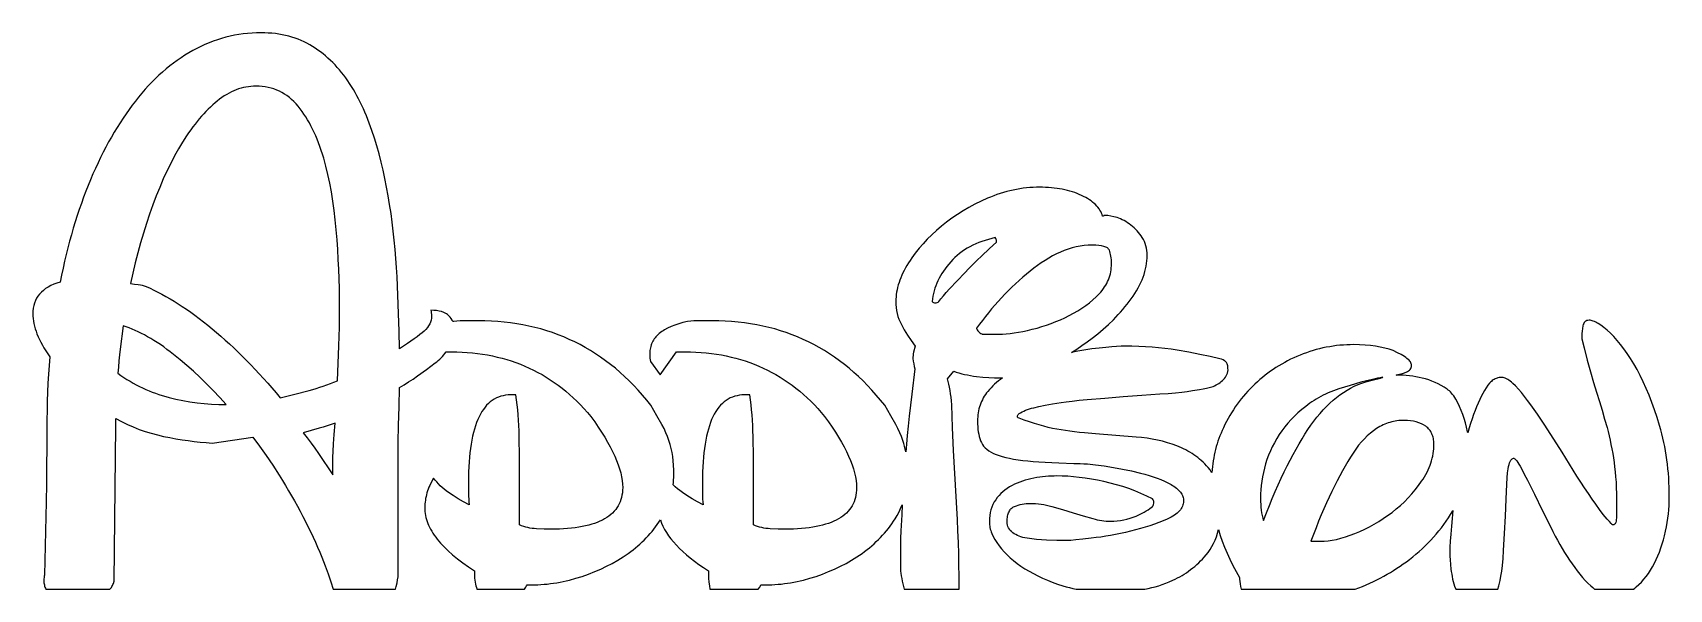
# Model space of a CAD drawing. Extents: x 29 to 220, y 26 to 91.
import ezdxf

# ---------------------------------------------------------------- set-up
doc = ezdxf.new("R2010")
doc.units = 0
doc.layers.add('CAMADA_1', color=18, linetype='CONTINUOUS')

msp = doc.modelspace()

# ---------------------------------------------------------------- linework, layer by layer
at = {"layer": 'CAMADA_1'}
for points in [[(107.83, 25.83), (113.49, 25.83), (113.66, 26.09), (113.73, 26.22), (113.8, 26.34), (114.32, 26.34), (114.69, 26.35), (115.06, 26.36), (115.43, 26.38), (115.8, 26.41), (116.17, 26.44), (116.54, 26.49), (116.91, 26.54), (117.28, 26.59), (117.65, 26.66), (118.03, 26.73), (118.4, 26.82), (118.77, 26.91), (119.52, 27.11), (120.27, 27.34), (121, 27.6), (121.72, 27.89), (122.43, 28.19), (123.11, 28.52), (123.77, 28.86), (124.42, 29.23), (125.04, 29.62), (125.65, 30.03), (125.94, 30.25), (126.23, 30.47), (126.51, 30.69), (126.78, 30.92), (127.05, 31.16), (127.31, 31.4), (127.56, 31.64), (127.81, 31.89), (128.04, 32.14), (128.27, 32.4), (128.5, 32.67), (128.72, 32.94), (128.92, 33.21), (129.13, 33.49), (129.32, 33.78), (129.51, 34.07), (129.75, 34.47), (129.97, 34.88), (130.16, 35.29), (130.34, 35.71), (130.28, 34.52), (130.19, 32.65), (130.16, 31.75), (130.15, 30.79), (130.15, 28.14), (130.16, 27.94), (130.18, 27.7), (130.22, 27.42), (130.28, 27.1), (130.34, 26.79), (130.41, 26.47), (130.49, 26.16), (130.58, 25.83), (137, 25.83), (137.01, 26.05), (137, 27.36), (136.99, 28.67), (136.96, 29.99), (136.92, 31.32), (136.87, 32.65), (136.81, 33.99), (136.74, 35.33), (136.66, 36.69), (136.5, 39.39), (136.36, 42.08), (136.24, 44.75), (136.14, 47.41), (136.1, 47.86), (136.06, 48.29), (136.01, 48.7), (135.95, 49.09), (135.89, 49.46), (135.82, 49.81), (135.74, 50.13), (135.65, 50.44), (136.37, 51.34), (136.68, 51.24), (136.99, 51.14), (137.32, 51.05), (137.65, 50.97), (137.99, 50.9), (138.34, 50.84), (138.69, 50.78), (139.06, 50.73), (139.79, 50.66), (140.49, 50.6), (141.17, 50.57), (141.84, 50.56), (142.07, 50.57), (141.84, 50.39), (141.6, 50.21), (141.38, 50.02), (141.17, 49.82), (140.96, 49.62), (140.76, 49.41), (140.56, 49.2), (140.37, 48.98), (140.23, 48.8), (140.09, 48.61), (139.96, 48.41), (139.84, 48.21), (139.73, 48.01), (139.63, 47.8), (139.54, 47.59), (139.46, 47.38), (139.39, 47.16), (139.33, 46.93), (139.28, 46.71), (139.24, 46.48), (139.2, 46.24), (139.18, 46), (139.16, 45.76), (139.16, 45.51), (139.17, 45.17), (139.18, 44.85), (139.21, 44.54), (139.25, 44.24), (139.3, 43.96), (139.35, 43.7), (139.43, 43.45), (139.51, 43.21), (139.61, 42.99), (139.73, 42.78), (139.88, 42.58), (140.06, 42.39), (140.26, 42.21), (140.49, 42.04), (140.75, 41.88), (141.03, 41.73), (141.34, 41.6), (141.68, 41.47), (142.06, 41.35), (142.47, 41.25), (142.91, 41.15), (143.39, 41.06), (143.91, 40.98), (144.45, 40.91), (145.04, 40.85), (145.68, 40.79), (146.35, 40.74), (147.08, 40.69), (147.85, 40.65), (148.67, 40.62), (150.44, 40.56), (150.8, 40.56), (151.19, 40.54), (151.6, 40.52), (152.03, 40.49), (152.97, 40.39), (154, 40.26), (155.08, 40.09), (156.15, 39.9), (157.21, 39.68), (158.26, 39.43), (158.77, 39.3), (159.26, 39.15), (159.73, 39), (160.19, 38.84), (160.62, 38.66), (161.04, 38.48), (161.44, 38.29), (161.82, 38.09), (161.99, 37.98), (162.16, 37.88), (162.32, 37.77), (162.46, 37.66), (162.59, 37.54), (162.71, 37.43), (162.82, 37.31), (162.92, 37.19), (163.01, 37.06), (163.08, 36.94), (163.15, 36.81), (163.2, 36.68), (163.24, 36.55), (163.27, 36.41), (163.29, 36.28), (163.29, 36.14), (163.28, 35.99), (163.26, 35.84), (163.22, 35.69), (163.17, 35.55), (163.1, 35.41), (163.02, 35.27), (162.93, 35.14), (162.81, 35.01), (162.69, 34.88), (162.54, 34.75), (162.39, 34.63), (162.22, 34.51), (162.03, 34.39), (161.83, 34.27), (161.61, 34.16), (161.38, 34.05), (160.9, 33.84), (160.4, 33.64), (159.88, 33.44), (159.35, 33.26), (158.81, 33.09), (158.25, 32.92), (157.67, 32.77), (157.08, 32.62), (156.49, 32.48), (155.9, 32.36), (155.32, 32.24), (154.74, 32.13), (154.17, 32.03), (153.6, 31.94), (153.04, 31.87), (152.48, 31.8), (151.48, 31.68), (150.67, 31.6), (150.07, 31.55), (149.66, 31.54), (148.45, 31.55), (147.23, 31.58), (146.64, 31.61), (146.06, 31.65), (145.51, 31.72), (144.98, 31.8), (144.72, 31.84), (144.48, 31.9), (144.25, 31.97), (144.03, 32.05), (143.83, 32.13), (143.63, 32.23), (143.45, 32.33), (143.28, 32.45), (143.13, 32.57), (143, 32.7), (142.89, 32.85), (142.79, 33), (142.72, 33.16), (142.67, 33.33), (142.64, 33.51), (142.63, 33.71), (142.65, 34.06), (142.66, 34.22), (142.69, 34.37), (142.72, 34.52), (142.75, 34.65), (142.8, 34.78), (142.85, 34.9), (142.91, 35.01), (142.97, 35.11), (143.04, 35.2), (143.12, 35.28), (143.2, 35.36), (143.3, 35.42), (143.39, 35.48), (143.5, 35.53), (143.72, 35.61), (143.94, 35.68), (144.16, 35.74), (144.39, 35.79), (144.62, 35.83), (144.85, 35.85), (145.09, 35.87), (145.32, 35.88), (145.65, 35.87), (145.97, 35.85), (146.29, 35.83), (146.61, 35.79), (146.93, 35.74), (147.25, 35.68), (147.57, 35.61), (147.88, 35.53), (149.13, 35.17), (150.36, 34.79), (151.54, 34.42), (152.66, 34.1), (152.93, 34.02), (153.19, 33.96), (153.45, 33.91), (153.71, 33.87), (153.96, 33.83), (154.21, 33.81), (154.46, 33.8), (154.7, 33.79), (155.11, 33.8), (155.51, 33.83), (155.9, 33.88), (156.28, 33.94), (156.66, 34.03), (157.02, 34.13), (157.38, 34.26), (157.74, 34.4), (158.07, 34.55), (158.38, 34.7), (158.66, 34.84), (158.91, 34.99), (159.13, 35.13), (159.33, 35.26), (159.5, 35.4), (159.65, 35.53), (159.69, 35.57), (159.72, 35.63), (159.78, 35.75), (159.81, 35.89), (159.82, 36.05), (159.81, 36.14), (159.78, 36.22), (159.72, 36.31), (159.65, 36.4), (158.97, 36.73), (158.28, 37.04), (157.58, 37.33), (156.88, 37.6), (156.16, 37.84), (155.44, 38.06), (154.7, 38.26), (153.96, 38.44), (153.22, 38.59), (152.49, 38.72), (151.78, 38.83), (151.08, 38.92), (150.4, 39), (149.74, 39.05), (149.08, 39.08), (148.45, 39.09), (148.12, 39.08), (147.79, 39.07), (147.46, 39.05), (147.12, 39.02), (146.79, 38.99), (146.45, 38.94), (146.1, 38.89), (145.76, 38.83), (145.41, 38.76), (145.08, 38.67), (144.75, 38.58), (144.42, 38.48), (144.11, 38.37), (143.8, 38.24), (143.49, 38.11), (143.2, 37.96), (142.91, 37.8), (142.64, 37.63), (142.38, 37.44), (142.13, 37.24), (141.9, 37.03), (141.68, 36.8), (141.48, 36.56), (141.29, 36.31), (141.11, 36.04), (140.96, 35.76), (140.84, 35.45), (140.73, 35.14), (140.65, 34.8), (140.59, 34.45), (140.56, 34.09), (140.55, 33.71), (140.55, 33.54), (140.57, 33.38), (140.59, 33.21), (140.62, 33.04), (140.66, 32.87), (140.71, 32.7), (140.76, 32.53), (140.83, 32.36), (140.99, 32.01), (141.18, 31.65), (141.41, 31.29), (141.68, 30.93), (141.97, 30.56), (142.29, 30.21), (142.63, 29.86), (143, 29.52), (143.39, 29.18), (143.81, 28.86), (144.25, 28.54), (144.72, 28.24), (145.2, 27.94), (145.71, 27.66), (146.23, 27.39), (146.78, 27.13), (147.34, 26.89), (147.92, 26.66), (148.52, 26.44), (149.14, 26.24), (149.53, 26.12), (149.93, 26.02), (150.32, 25.92), (150.72, 25.83), (158.75, 25.83), (159.15, 25.92), (159.56, 26.02), (159.97, 26.13), (160.38, 26.25), (160.79, 26.39), (161.21, 26.55), (161.62, 26.71), (162.03, 26.89), (162.31, 27.02), (162.58, 27.16), (162.84, 27.3), (163.11, 27.45), (163.36, 27.61), (163.62, 27.77), (163.87, 27.95), (164.12, 28.13), (164.36, 28.32), (164.6, 28.51), (164.83, 28.72), (165.06, 28.93), (165.29, 29.14), (165.51, 29.37), (165.72, 29.6), (165.94, 29.84), (166.19, 30.15), (166.41, 30.47), (166.62, 30.82), (166.81, 31.18), (166.98, 31.56), (167.13, 31.96), (167.26, 32.38), (167.37, 32.82), (167.58, 32.13), (167.82, 31.44), (168.09, 30.75), (168.38, 30.04), (168.71, 29.34), (169.06, 28.63), (169.45, 27.91), (169.86, 27.19), (169.86, 27.02), (169.87, 26.74), (169.9, 26.45), (169.95, 26.15), (170.03, 25.83), (183.4, 25.83), (183.83, 26), (184.26, 26.17), (184.69, 26.35), (185.1, 26.54), (185.52, 26.74), (185.93, 26.94), (186.33, 27.14), (186.73, 27.36), (187.12, 27.58), (187.51, 27.81), (187.89, 28.04), (188.27, 28.28), (188.65, 28.53), (189.01, 28.79), (189.38, 29.05), (189.74, 29.32), (190.12, 29.62), (190.5, 29.93), (190.87, 30.24), (191.22, 30.57), (191.57, 30.9), (191.91, 31.23), (192.25, 31.58), (192.57, 31.93), (192.88, 32.29), (193.18, 32.66), (193.48, 33.03), (193.76, 33.41), (194.04, 33.8), (194.31, 34.19), (194.56, 34.59), (194.81, 35), (194.84, 35.05), (194.73, 34.11), (194.65, 33.22), (194.57, 32.29), (194.52, 31.47), (194.48, 30.75), (194.47, 30.13), (194.48, 29.72), (194.51, 29.26), (194.55, 28.74), (194.6, 28.18), (194.64, 27.89), (194.69, 27.6), (194.74, 27.31), (194.8, 27.03), (194.87, 26.75), (194.95, 26.47), (195.03, 26.2), (195.12, 25.92), (195.16, 25.83), (200.1, 25.83), (200.2, 26.23), (200.35, 26.86), (200.46, 27.36), (200.55, 27.93), (200.63, 28.63), (200.7, 29.43), (200.77, 30.35), (200.89, 32.34), (200.98, 34.39), (201.07, 36.36), (201.16, 38.12), (201.2, 38.87), (201.24, 39.47), (201.29, 39.91), (201.33, 40.2), (201.4, 40.43), (201.47, 40.62), (201.54, 40.79), (201.61, 40.92), (201.69, 41.02), (201.77, 41.1), (201.85, 41.14), (201.94, 41.16), (201.97, 41.15), (202.01, 41.14), (202.09, 41.08), (202.19, 40.99), (202.3, 40.85), (202.42, 40.68), (202.55, 40.47), (202.69, 40.23), (202.85, 39.94), (203.19, 39.3), (203.56, 38.59), (204.37, 36.95), (205.28, 35.09), (206.28, 33.09), (206.54, 32.57), (206.81, 32.06), (207.08, 31.57), (207.35, 31.08), (207.63, 30.6), (207.91, 30.13), (208.2, 29.67), (208.49, 29.22), (208.79, 28.79), (209.09, 28.37), (209.39, 27.97), (209.7, 27.58), (210.01, 27.22), (210.32, 26.87), (210.64, 26.54), (210.97, 26.23), (211.2, 26.02), (211.43, 25.83), (215.97, 25.83), (216.14, 25.96), (216.3, 26.1), (216.61, 26.38), (216.91, 26.68), (217.19, 27), (217.47, 27.33), (217.73, 27.69), (217.97, 28.07), (218.21, 28.46), (218.43, 28.88), (218.64, 29.3), (218.84, 29.74), (219.02, 30.19), (219.19, 30.66), (219.35, 31.13), (219.49, 31.61), (219.62, 32.1), (219.73, 32.61), (219.84, 33.12), (219.92, 33.63), (220, 34.13), (220.06, 34.64), (220.11, 35.14), (220.14, 35.64), (220.16, 36.14), (220.17, 36.64), (220.16, 37.21), (220.15, 37.76), (220.13, 38.31), (220.1, 38.86), (220.06, 39.4), (220.01, 39.93), (219.95, 40.46), (219.89, 40.98), (219.81, 41.5), (219.73, 42.02), (219.63, 42.52), (219.53, 43.02), (219.42, 43.52), (219.3, 44.01), (219.18, 44.5), (219.04, 44.98), (218.75, 45.92), (218.45, 46.82), (218.14, 47.69), (217.81, 48.53), (217.48, 49.33), (217.13, 50.1), (216.77, 50.83), (216.39, 51.53), (216.01, 52.2), (215.63, 52.82), (215.24, 53.41), (214.85, 53.96), (214.46, 54.47), (214.06, 54.95), (213.67, 55.39), (213.27, 55.78), (212.88, 56.14), (212.51, 56.45), (212.17, 56.71), (211.85, 56.92), (211.69, 57.01), (211.55, 57.09), (211.41, 57.16), (211.27, 57.21), (211.14, 57.25), (211.02, 57.28), (210.9, 57.3), (210.79, 57.3), (210.65, 57.29), (210.52, 57.26), (210.4, 57.21), (210.3, 57.14), (210.22, 57.05), (210.15, 56.94), (210.09, 56.81), (210.05, 56.65), (210, 56.34), (209.96, 56.03), (209.93, 55.75), (209.92, 55.48), (209.92, 55.13), (210.19, 54.09), (210.57, 52.63), (210.94, 51.27), (211.31, 50.02), (211.66, 48.88), (212, 47.81), (212.31, 46.77), (212.6, 45.75), (212.88, 44.76), (213, 44.27), (213.12, 43.77), (213.24, 43.27), (213.34, 42.76), (213.44, 42.25), (213.54, 41.73), (213.62, 41.21), (213.7, 40.68), (213.77, 40.14), (213.83, 39.57), (213.89, 38.97), (213.93, 38.35), (213.96, 37.7), (213.99, 37.03), (214, 36.33), (214, 35.6), (213.99, 34.62), (213.98, 34.23), (213.96, 33.91), (213.94, 33.78), (213.91, 33.66), (213.87, 33.57), (213.82, 33.49), (213.75, 33.43), (213.68, 33.38), (213.59, 33.35), (213.48, 33.35), (213.49, 33.35), (213.49, 33.36), (213.48, 33.39), (213.38, 33.52), (213.17, 33.74), (212.88, 34.04), (212.44, 34.59), (212.01, 35.17), (211.57, 35.77), (211.13, 36.38), (210.69, 37.02), (210.25, 37.69), (209.8, 38.37), (209.36, 39.07), (207.61, 41.86), (205.93, 44.5), (205.52, 45.13), (205.12, 45.73), (204.73, 46.31), (204.34, 46.87), (203.95, 47.4), (203.58, 47.9), (203.21, 48.38), (202.85, 48.84), (202.5, 49.26), (202.16, 49.62), (201.84, 49.92), (201.69, 50.06), (201.54, 50.17), (201.39, 50.28), (201.25, 50.37), (201.11, 50.45), (200.97, 50.51), (200.84, 50.56), (200.71, 50.59), (200.58, 50.61), (200.46, 50.62), (200.34, 50.61), (200.23, 50.6), (200.11, 50.58), (200, 50.54), (199.88, 50.5), (199.77, 50.45), (199.66, 50.39), (199.55, 50.32), (199.44, 50.24), (199.34, 50.15), (199.23, 50.05), (199.13, 49.94), (198.93, 49.69), (198.73, 49.4), (198.53, 49.09), (198.34, 48.75), (198.15, 48.4), (197.97, 48.02), (197.78, 47.61), (197.6, 47.19), (197.43, 46.75), (197.25, 46.28), (197.07, 45.77), (196.9, 45.24), (196.73, 44.7), (196.57, 44.15), (196.55, 44.25), (196.43, 44.78), (196.3, 45.3), (196.15, 45.8), (195.99, 46.29), (195.8, 46.75), (195.61, 47.21), (195.39, 47.64), (195.16, 48.07), (195.04, 48.26), (194.92, 48.45), (194.8, 48.62), (194.67, 48.77), (194.55, 48.91), (194.42, 49.03), (194.29, 49.14), (194.16, 49.24), (193.81, 49.47), (193.46, 49.68), (193.1, 49.87), (192.74, 50.04), (192.38, 50.19), (192.01, 50.33), (191.63, 50.44), (191.25, 50.54), (190.88, 50.62), (190.5, 50.69), (190.12, 50.75), (189.75, 50.8), (189.37, 50.84), (189, 50.86), (188.63, 50.88), (188.26, 50.89), (188.17, 50.89), (188.44, 50.94), (188.73, 51.02), (189.03, 51.11), (189.35, 51.23), (189.5, 51.3), (189.63, 51.38), (189.74, 51.47), (189.83, 51.56), (189.9, 51.66), (189.96, 51.77), (189.99, 51.89), (190, 52.01), (189.99, 52.11), (189.96, 52.21), (189.92, 52.31), (189.86, 52.42), (189.78, 52.52), (189.69, 52.62), (189.58, 52.73), (189.45, 52.84), (189.31, 52.95), (189.15, 53.06), (188.97, 53.17), (188.78, 53.28), (188.33, 53.51), (187.83, 53.75), (187.59, 53.83), (187.36, 53.91), (186.85, 54.05), (186.32, 54.17), (185.76, 54.27), (185.17, 54.35), (184.55, 54.4), (183.9, 54.43), (183.23, 54.45), (182.81, 54.44), (182.41, 54.43), (182, 54.4), (181.6, 54.37), (181.19, 54.33), (180.79, 54.27), (180.4, 54.21), (180, 54.14), (179.61, 54.06), (179.22, 53.97), (178.83, 53.87), (178.45, 53.76), (178.07, 53.64), (177.69, 53.51), (177.31, 53.38), (176.93, 53.23), (176.56, 53.07), (176.19, 52.91), (175.83, 52.74), (175.48, 52.56), (175.13, 52.38), (174.78, 52.18), (174.44, 51.98), (174.11, 51.78), (173.78, 51.56), (173.46, 51.34), (173.14, 51.11), (172.83, 50.87), (172.52, 50.62), (172.22, 50.37), (171.93, 50.11), (171.64, 49.84), (171.35, 49.57), (171.08, 49.29), (170.81, 49), (170.54, 48.71), (170.29, 48.41), (170.04, 48.11), (169.8, 47.8), (169.56, 47.48), (169.34, 47.16), (169.12, 46.83), (168.91, 46.49), (168.7, 46.15), (168.5, 45.8), (168.31, 45.45), (168.13, 45.09), (167.95, 44.72), (167.81, 44.42), (167.68, 44.11), (167.55, 43.79), (167.43, 43.48), (167.32, 43.16), (167.22, 42.84), (167.12, 42.52), (167.04, 42.19), (166.96, 41.86), (166.88, 41.53), (166.82, 41.2), (166.76, 40.86), (166.71, 40.52), (166.67, 40.18), (166.63, 39.83), (166.6, 39.48), (166.5, 39.64), (166.39, 39.79), (166.16, 40.09), (165.97, 40.29), (165.78, 40.49), (165.58, 40.69), (165.37, 40.88), (165.17, 41.06), (164.95, 41.23), (164.73, 41.4), (164.51, 41.56), (164.28, 41.71), (164.04, 41.86), (163.8, 42), (163.55, 42.14), (163.3, 42.26), (163.04, 42.38), (162.78, 42.5), (162.51, 42.6), (161.96, 42.8), (161.4, 42.98), (160.82, 43.14), (160.23, 43.28), (159.63, 43.4), (159.01, 43.5), (158.38, 43.58), (157.74, 43.64), (152.96, 44.03), (151.7, 44.13), (151.11, 44.19), (150.53, 44.25), (149.98, 44.32), (149.45, 44.39), (148.94, 44.47), (148.45, 44.56), (147.96, 44.65), (147.45, 44.77), (146.93, 44.9), (146.39, 45.05), (145.82, 45.23), (145.24, 45.42), (144.64, 45.63), (144.02, 45.86), (143.94, 45.87), (143.89, 45.9), (143.86, 45.96), (143.85, 46.03), (143.86, 46.12), (143.89, 46.2), (143.94, 46.29), (144.02, 46.38), (144.2, 46.48), (144.39, 46.58), (144.59, 46.68), (144.8, 46.77), (145.02, 46.85), (145.26, 46.93), (145.5, 47.01), (145.76, 47.07), (146.35, 47.21), (147.08, 47.35), (147.95, 47.51), (148.97, 47.68), (149.55, 47.77), (150.25, 47.85), (151.07, 47.94), (152.01, 48.03), (154.06, 48.2), (156.22, 48.37), (158.4, 48.54), (160.51, 48.68), (161.5, 48.75), (162.36, 48.82), (163.1, 48.9), (163.72, 48.98), (164.34, 49.08), (165.16, 49.2), (165.59, 49.27), (165.97, 49.34), (166.3, 49.42), (166.59, 49.5), (166.76, 49.57), (166.93, 49.65), (167.09, 49.73), (167.25, 49.82), (167.41, 49.91), (167.56, 50.02), (167.7, 50.13), (167.85, 50.24), (167.98, 50.37), (168.1, 50.5), (168.2, 50.64), (168.29, 50.79), (168.37, 50.96), (168.43, 51.13), (168.47, 51.31), (168.5, 51.5), (168.49, 51.67), (168.48, 51.82), (168.46, 51.96), (168.43, 52.09), (168.4, 52.2), (168.35, 52.3), (168.3, 52.38), (168.24, 52.45), (168.17, 52.52), (168.1, 52.57), (167.93, 52.67), (167.75, 52.75), (167.54, 52.8), (166.42, 53.06), (165.21, 53.31), (163.92, 53.56), (162.55, 53.8), (161.84, 53.91), (161.11, 54.01), (160.37, 54.09), (159.61, 54.16), (158.84, 54.21), (158.05, 54.25), (157.25, 54.27), (156.43, 54.28), (155.97, 54.26), (154.91, 54.19), (154.2, 54.13), (153.42, 54.05), (152.55, 53.94), (151.62, 53.8), (150.89, 53.68), (150.16, 53.54), (150.78, 53.93), (151.39, 54.33), (152, 54.76), (152.6, 55.2), (153.26, 55.72), (153.89, 56.26), (154.5, 56.81), (155.08, 57.37), (155.64, 57.96), (155.91, 58.25), (156.17, 58.56), (156.43, 58.86), (156.68, 59.17), (156.92, 59.49), (157.16, 59.8), (157.38, 60.12), (157.59, 60.44), (157.79, 60.76), (157.97, 61.08), (158.14, 61.4), (158.29, 61.72), (158.43, 62.04), (158.56, 62.35), (158.67, 62.67), (158.76, 62.99), (158.84, 63.3), (158.91, 63.62), (158.96, 63.94), (158.99, 64.25), (159.02, 64.57), (159.02, 64.88), (159.01, 65.18), (158.99, 65.47), (158.94, 65.74), (158.88, 66.01), (158.8, 66.27), (158.71, 66.51), (158.59, 66.74), (158.46, 66.97), (158.31, 67.18), (158.16, 67.38), (158, 67.58), (157.84, 67.77), (157.67, 67.95), (157.49, 68.12), (157.31, 68.29), (157.11, 68.44), (156.92, 68.59), (156.72, 68.72), (156.52, 68.85), (156.32, 68.96), (156.12, 69.06), (155.92, 69.16), (155.71, 69.24), (155.51, 69.31), (155.11, 69.42), (154.76, 69.5), (154.44, 69.55), (154.3, 69.57), (154.16, 69.57), (154.02, 69.56), (153.97, 69.55), (153.94, 69.53), (153.89, 69.49), (153.81, 69.48), (153.75, 69.67), (153.68, 69.84), (153.6, 70.02), (153.5, 70.19), (153.39, 70.35), (153.26, 70.52), (153.13, 70.67), (152.98, 70.83), (152.82, 70.98), (152.64, 71.12), (152.46, 71.27), (152.26, 71.4), (152.05, 71.54), (151.83, 71.67), (151.59, 71.79), (151.34, 71.91), (151.08, 72.03), (150.82, 72.14), (150.55, 72.24), (150.27, 72.33), (149.99, 72.42), (149.69, 72.5), (149.4, 72.57), (149.09, 72.63), (148.78, 72.69), (148.47, 72.73), (148.15, 72.77), (147.82, 72.81), (147.48, 72.83), (147.14, 72.85), (146.79, 72.86), (146.44, 72.87), (146.05, 72.86), (145.66, 72.85), (145.27, 72.82), (144.88, 72.79), (144.5, 72.74), (144.11, 72.68), (143.73, 72.62), (143.34, 72.54), (142.96, 72.46), (142.58, 72.36), (142.2, 72.25), (141.82, 72.14), (141.44, 72.01), (141.07, 71.87), (140.69, 71.72), (140.32, 71.57), (139.58, 71.23), (138.86, 70.87), (138.16, 70.5), (137.47, 70.1), (136.81, 69.68), (136.17, 69.25), (135.54, 68.79), (134.94, 68.31), (134.35, 67.82), (133.8, 67.31), (133.27, 66.79), (132.78, 66.26), (132.31, 65.72), (131.87, 65.16), (131.66, 64.88), (131.46, 64.59), (131.26, 64.31), (131.07, 64.01), (130.89, 63.72), (130.73, 63.43), (130.57, 63.14), (130.43, 62.85), (130.29, 62.57), (130.17, 62.28), (130.06, 62), (129.97, 61.71), (129.88, 61.43), (129.8, 61.15), (129.74, 60.87), (129.69, 60.6), (129.65, 60.32), (129.62, 60.05), (129.6, 59.77), (129.6, 59.5), (129.61, 59.14), (129.64, 58.78), (129.69, 58.43), (129.76, 58.09), (129.85, 57.76), (129.96, 57.43), (130.1, 57.12), (130.25, 56.81), (130.59, 56.2), (130.97, 55.57), (131.4, 54.94), (131.85, 54.29), (131.68, 53.55), (131.64, 53.36), (131.61, 53.17), (131.6, 52.99), (131.59, 52.82), (131.64, 52.5), (131.69, 52.2), (131.76, 51.9), (131.83, 51.62), (131.46, 48.67), (131.16, 46.07), (131.04, 44.9), (130.93, 43.82), (130.84, 42.82), (130.77, 41.9), (130.7, 42.24), (130.62, 42.57), (130.52, 42.9), (130.42, 43.23), (130.26, 43.69), (130.06, 44.15), (129.84, 44.62), (129.6, 45.09), (129.01, 46.14), (128.29, 47.35), (127.81, 47.96), (127.31, 48.55), (126.8, 49.12), (126.29, 49.67), (125.76, 50.2), (125.23, 50.71), (124.69, 51.21), (124.13, 51.68), (123.57, 52.13), (123, 52.57), (122.42, 52.99), (121.83, 53.38), (121.23, 53.76), (120.62, 54.12), (120, 54.45), (119.38, 54.77), (118.74, 55.07), (118.09, 55.35), (117.44, 55.61), (116.77, 55.86), (116.1, 56.08), (115.42, 56.28), (114.72, 56.46), (114.02, 56.63), (113.31, 56.77), (112.59, 56.9), (111.86, 57.01), (111.12, 57.09), (110.37, 57.16), (109.61, 57.21), (108.85, 57.24), (108.07, 57.25), (106.68, 57.25), (106.33, 57.24), (105.96, 57.23), (105.59, 57.2), (105.21, 57.16), (104.67, 57.03), (104.17, 56.89), (103.7, 56.74), (103.27, 56.57), (102.87, 56.39), (102.51, 56.19), (102.34, 56.08), (102.18, 55.98), (102.03, 55.86), (101.88, 55.75), (101.75, 55.63), (101.63, 55.51), (101.51, 55.38), (101.4, 55.25), (101.3, 55.12), (101.21, 54.99), (101.13, 54.85), (101.05, 54.7), (100.99, 54.56), (100.93, 54.41), (100.89, 54.25), (100.85, 54.09), (100.82, 53.93), (100.8, 53.77), (100.78, 53.6), (100.78, 53.43), (100.78, 53.14), (100.8, 52.88), (100.83, 52.66), (100.86, 52.47), (101.99, 50.91), (103.9, 53.6), (104.94, 53.6), (105.57, 53.59), (106.19, 53.57), (106.8, 53.53), (107.4, 53.48), (108, 53.42), (108.59, 53.34), (109.17, 53.24), (109.74, 53.13), (110.31, 53), (110.86, 52.86), (111.42, 52.71), (111.96, 52.54), (112.5, 52.35), (113.02, 52.16), (113.55, 51.94), (114.06, 51.71), (114.57, 51.47), (115.06, 51.21), (115.56, 50.94), (116.04, 50.65), (116.52, 50.35), (116.98, 50.03), (117.45, 49.7), (117.9, 49.35), (118.35, 48.99), (118.79, 48.62), (119.22, 48.22), (119.64, 47.82), (120.06, 47.4), (120.47, 46.96), (120.87, 46.51), (121.26, 46.05), (121.72, 45.42), (122.14, 44.8), (122.53, 44.2), (122.9, 43.61), (123.23, 43.03), (123.54, 42.48), (123.82, 41.93), (124.06, 41.41), (124.28, 40.89), (124.47, 40.39), (124.63, 39.91), (124.76, 39.44), (124.86, 38.99), (124.94, 38.55), (124.98, 38.13), (125, 37.72), (124.99, 37.42), (124.96, 37.13), (124.92, 36.85), (124.86, 36.58), (124.79, 36.32), (124.7, 36.06), (124.59, 35.82), (124.47, 35.59), (124.33, 35.37), (124.17, 35.15), (124, 34.95), (123.81, 34.75), (123.61, 34.57), (123.38, 34.39), (123.15, 34.23), (122.89, 34.07), (122.62, 33.92), (122.33, 33.79), (122.03, 33.66), (121.71, 33.54), (121.37, 33.43), (121.02, 33.33), (120.65, 33.24), (120.26, 33.16), (119.86, 33.09), (119.44, 33.03), (119, 32.97), (118.55, 32.93), (118.08, 32.9), (117.6, 32.87), (117.09, 32.86), (116.58, 32.86), (115.81, 32.87), (114.88, 32.9), (114.63, 32.92), (114.39, 32.94), (114.14, 32.99), (113.9, 33.04), (113.65, 33.11), (113.41, 33.18), (113.17, 33.27), (112.93, 33.38), (112.93, 38.84), (112.92, 41.19), (112.89, 43.71), (112.87, 44.35), (112.85, 44.99), (112.81, 45.61), (112.77, 46.22), (112.71, 46.83), (112.65, 47.42), (112.58, 48), (112.5, 48.57), (111.89, 48.57), (111.58, 48.56), (111.29, 48.53), (111, 48.48), (110.73, 48.41), (110.46, 48.32), (110.21, 48.21), (109.96, 48.08), (109.72, 47.93), (109.5, 47.76), (109.28, 47.57), (109.07, 47.36), (108.87, 47.13), (108.69, 46.88), (108.51, 46.61), (108.34, 46.32), (108.18, 46.01), (108.03, 45.68), (107.89, 45.33), (107.76, 44.96), (107.64, 44.57), (107.53, 44.16), (107.42, 43.73), (107.33, 43.28), (107.25, 42.8), (107.18, 42.31), (107.12, 41.8), (107.06, 41.27), (107.02, 40.72), (106.98, 40.15), (106.96, 39.56), (106.95, 38.95), (106.94, 38.32), (106.94, 37.02), (106.95, 36.71), (106.96, 36.39), (106.99, 36.06), (107.03, 35.72), (106.36, 36.07), (105.73, 36.42), (105.14, 36.79), (104.6, 37.15), (104.31, 37.37), (104.03, 37.59), (103.77, 37.82), (103.53, 38.06), (103.56, 38.34), (103.58, 38.62), (103.59, 38.9), (103.6, 39.19), (103.59, 39.78), (103.57, 40.34), (103.52, 40.87), (103.47, 41.36), (103.39, 41.84), (103.29, 42.31), (103.17, 42.77), (103.03, 43.23), (102.87, 43.69), (102.68, 44.15), (102.46, 44.62), (102.21, 45.09), (101.62, 46.14), (100.91, 47.35), (100.42, 47.96), (99.92, 48.55), (99.42, 49.12), (98.9, 49.67), (98.38, 50.2), (97.84, 50.71), (97.3, 51.21), (96.75, 51.68), (96.18, 52.13), (95.61, 52.57), (95.03, 52.99), (94.44, 53.38), (93.84, 53.76), (93.23, 54.12), (92.62, 54.45), (91.99, 54.77), (91.35, 55.07), (90.71, 55.35), (90.05, 55.61), (89.39, 55.86), (88.71, 56.08), (88.03, 56.28), (87.34, 56.46), (86.63, 56.63), (85.92, 56.77), (85.2, 56.9), (84.47, 57.01), (83.73, 57.09), (82.98, 57.16), (82.23, 57.21), (81.46, 57.24), (80.68, 57.25), (79.29, 57.25), (78.94, 57.24), (78.58, 57.23), (78.2, 57.2), (77.82, 57.16), (77.73, 57.14), (77.64, 57.32), (77.54, 57.5), (77.41, 57.67), (77.27, 57.82), (77.18, 57.9), (77.09, 57.98), (76.99, 58.04), (76.89, 58.11), (76.66, 58.22), (76.41, 58.31), (76.13, 58.38), (75.82, 58.43), (75.49, 58.46), (75.14, 58.47), (75.18, 58.33), (75.2, 58.17), (75.22, 57.99), (75.23, 57.78), (75.21, 57.54), (75.17, 57.31), (75.1, 57.09), (75.01, 56.87), (74.89, 56.65), (74.74, 56.45), (74.56, 56.24), (74.36, 56.04), (74.12, 55.84), (73.85, 55.62), (73.55, 55.38), (73.21, 55.13), (72.42, 54.58), (71.49, 53.96), (71.44, 56.02), (71.37, 58.11), (71.29, 60.23), (71.19, 62.38), (71.13, 63.46), (71.05, 64.54), (70.97, 65.6), (70.86, 66.67), (70.75, 67.72), (70.62, 68.77), (70.48, 69.81), (70.32, 70.84), (70.15, 71.87), (69.97, 72.88), (69.77, 73.87), (69.55, 74.85), (69.32, 75.81), (69.08, 76.76), (68.82, 77.69), (68.54, 78.61), (68.25, 79.51), (67.94, 80.38), (67.6, 81.22), (67.43, 81.63), (67.25, 82.03), (67.07, 82.43), (66.88, 82.81), (66.68, 83.19), (66.48, 83.57), (66.28, 83.93), (66.07, 84.29), (65.85, 84.65), (65.63, 84.99), (65.41, 85.33), (65.18, 85.66), (64.94, 85.98), (64.7, 86.29), (64.45, 86.59), (64.19, 86.88), (63.93, 87.17), (63.66, 87.44), (63.38, 87.71), (63.1, 87.97), (62.82, 88.22), (62.52, 88.46), (62.23, 88.69), (61.92, 88.91), (61.61, 89.13), (61.29, 89.33), (60.97, 89.53), (60.64, 89.71), (60.3, 89.88), (59.96, 90.04), (59.6, 90.18), (59.24, 90.31), (58.88, 90.43), (58.5, 90.54), (58.12, 90.63), (57.74, 90.71), (57.34, 90.78), (56.94, 90.84), (56.53, 90.88), (56.11, 90.91), (55.69, 90.93), (55.26, 90.94), (54.73, 90.93), (54.21, 90.91), (53.68, 90.87), (53.17, 90.81), (52.65, 90.73), (52.14, 90.65), (51.64, 90.54), (51.14, 90.42), (50.64, 90.28), (50.15, 90.12), (49.66, 89.95), (49.17, 89.77), (48.69, 89.56), (48.22, 89.34), (47.74, 89.11), (47.27, 88.86), (46.81, 88.59), (46.35, 88.31), (45.9, 88.01), (45.45, 87.7), (45.01, 87.38), (44.58, 87.05), (44.15, 86.7), (43.73, 86.34), (43.31, 85.96), (42.9, 85.57), (42.49, 85.17), (42.09, 84.75), (41.7, 84.32), (41.31, 83.88), (40.92, 83.42), (40.55, 82.95), (40.18, 82.47), (39.81, 81.97), (39.45, 81.47), (39.1, 80.95), (38.75, 80.41), (38.41, 79.87), (38.07, 79.31), (37.74, 78.74), (37.41, 78.16), (37.09, 77.57), (36.78, 76.96), (36.47, 76.34), (36.17, 75.71), (35.87, 75.07), (35.58, 74.42), (35.3, 73.75), (35.02, 73.07), (34.75, 72.39), (34.48, 71.69), (34.23, 70.98), (33.98, 70.27), (33.74, 69.54), (33.5, 68.81), (33.28, 68.07), (33.06, 67.31), (32.85, 66.55), (32.64, 65.78), (32.45, 65), (32.26, 64.2), (32.08, 63.4), (31.9, 62.59), (31.74, 61.77), (31.35, 61.65), (30.98, 61.51), (30.65, 61.35), (30.33, 61.18), (30.04, 61), (29.78, 60.8), (29.54, 60.59), (29.33, 60.36), (29.14, 60.12), (28.98, 59.87), (28.84, 59.6), (28.73, 59.31), (28.64, 59.02), (28.58, 58.71), (28.54, 58.38), (28.53, 58.04), (28.53, 57.77), (28.56, 57.49), (28.6, 57.2), (28.65, 56.91), (28.72, 56.62), (28.81, 56.31), (28.91, 56.01), (29.02, 55.7), (29.16, 55.38), (29.31, 55.06), (29.47, 54.73), (29.65, 54.39), (29.84, 54.06), (30.05, 53.71), (30.28, 53.36), (30.52, 53.01), (30.44, 52), (30.37, 50.98), (30.31, 49.94), (30.26, 48.88), (30.22, 47.82), (30.2, 46.74), (30.18, 45.67), (30.17, 44.59), (30.17, 42.42), (30.15, 40.28), (30.13, 38.15), (30.09, 36.04), (29.91, 27.49), (29.88, 27.35), (29.85, 27.2), (29.83, 27.05), (29.83, 26.88), (29.84, 26.6), (29.86, 26.47), (29.89, 26.33), (29.92, 26.2), (29.96, 26.08), (30.01, 25.95), (30.06, 25.83), (37.57, 25.83), (37.65, 25.93), (37.73, 26.03), (37.8, 26.14), (37.86, 26.26), (37.92, 26.38), (37.98, 26.51), (38.07, 26.79), (38.25, 44.93), (38.25, 45.8), (38.92, 45.45), (39.61, 45.12), (40.3, 44.82), (40.99, 44.54), (41.7, 44.3), (42.41, 44.08), (43.12, 43.88), (43.85, 43.72), (44.57, 43.57), (45.29, 43.44), (46.01, 43.32), (46.72, 43.22), (47.43, 43.13), (48.13, 43.05), (48.84, 42.99), (49.53, 42.94), (51.92, 43.28), (54.31, 43.63), (55.08, 42.57), (55.86, 41.47), (56.63, 40.33), (57.39, 39.16), (57.76, 38.56), (58.13, 37.96), (58.49, 37.36), (58.84, 36.76), (59.18, 36.16), (59.52, 35.56), (59.85, 34.95), (60.17, 34.34), (60.78, 33.13), (61.35, 31.93), (61.62, 31.34), (61.88, 30.75), (62.14, 30.16), (62.38, 29.57), (62.77, 28.57), (63.12, 27.62), (63.43, 26.71), (63.7, 25.84), (71.02, 25.83), (71.1, 26.14), (71.2, 26.57), (71.26, 26.95), (71.31, 27.29), (71.32, 27.57), (71.32, 41.2), (71.33, 43.02), (71.36, 45.02), (71.42, 47.17), (71.49, 49.45), (72.01, 49.76), (72.53, 50.09), (73.06, 50.43), (73.58, 50.79), (74.62, 51.54), (75.66, 52.31), (75.84, 52.45), (76.02, 52.6), (76.19, 52.76), (76.36, 52.92), (76.51, 53.08), (76.66, 53.25), (76.8, 53.42), (76.94, 53.6), (77.56, 53.6), (78.18, 53.59), (78.8, 53.57), (79.41, 53.53), (80.01, 53.48), (80.61, 53.42), (81.2, 53.34), (81.78, 53.24), (82.35, 53.13), (82.92, 53), (83.48, 52.86), (84.03, 52.71), (84.57, 52.54), (85.11, 52.35), (85.64, 52.16), (86.16, 51.94), (86.67, 51.71), (87.18, 51.47), (87.68, 51.21), (88.17, 50.94), (88.65, 50.65), (89.13, 50.35), (89.6, 50.03), (90.06, 49.7), (90.51, 49.35), (90.96, 48.99), (91.4, 48.62), (91.83, 48.22), (92.25, 47.82), (92.67, 47.4), (93.08, 46.96), (93.48, 46.51), (93.88, 46.05), (94.33, 45.42), (94.75, 44.8), (95.14, 44.2), (95.51, 43.61), (95.84, 43.03), (96.15, 42.48), (96.43, 41.93), (96.68, 41.41), (96.89, 40.89), (97.08, 40.39), (97.24, 39.91), (97.38, 39.44), (97.48, 38.99), (97.55, 38.55), (97.59, 38.13), (97.61, 37.72), (97.6, 37.42), (97.58, 37.13), (97.53, 36.85), (97.48, 36.58), (97.4, 36.32), (97.31, 36.06), (97.21, 35.82), (97.08, 35.59), (96.94, 35.37), (96.79, 35.15), (96.61, 34.95), (96.42, 34.75), (96.22, 34.57), (96, 34.39), (95.76, 34.23), (95.5, 34.07), (95.23, 33.92), (94.94, 33.79), (94.64, 33.66), (94.32, 33.54), (93.98, 33.43), (93.63, 33.33), (93.26, 33.24), (92.87, 33.16), (92.47, 33.09), (92.05, 33.03), (91.61, 32.97), (91.16, 32.93), (90.69, 32.9), (90.21, 32.87), (89.71, 32.86), (89.19, 32.86), (88.42, 32.87), (87.5, 32.9), (87.25, 32.92), (87, 32.94), (86.75, 32.99), (86.51, 33.04), (86.27, 33.11), (86.02, 33.18), (85.78, 33.27), (85.54, 33.38), (85.54, 38.84), (85.53, 41.19), (85.5, 43.71), (85.48, 44.35), (85.46, 44.99), (85.42, 45.61), (85.38, 46.22), (85.33, 46.83), (85.26, 47.42), (85.19, 48), (85.11, 48.57), (84.5, 48.57), (84.2, 48.56), (83.9, 48.53), (83.62, 48.48), (83.34, 48.41), (83.08, 48.32), (82.82, 48.21), (82.57, 48.08), (82.34, 47.93), (82.11, 47.76), (81.89, 47.57), (81.68, 47.36), (81.49, 47.13), (81.3, 46.88), (81.12, 46.61), (80.95, 46.32), (80.79, 46.01), (80.64, 45.68), (80.5, 45.33), (80.37, 44.96), (80.25, 44.57), (80.14, 44.16), (80.04, 43.73), (79.94, 43.28), (79.86, 42.8), (79.79, 42.31), (79.73, 41.8), (79.67, 41.27), (79.63, 40.72), (79.6, 40.15), (79.57, 39.56), (79.56, 38.95), (79.55, 38.32), (79.55, 37.02), (79.56, 36.71), (79.58, 36.39), (79.6, 36.06), (79.64, 35.72), (78.97, 36.07), (78.34, 36.42), (77.75, 36.79), (77.21, 37.15), (76.95, 37.34), (76.71, 37.53), (76.48, 37.74), (76.25, 37.94), (76.04, 38.16), (75.84, 38.38), (75.65, 38.61), (75.47, 38.84), (75.23, 38.41), (75.02, 37.98), (74.92, 37.76), (74.84, 37.54), (74.76, 37.33), (74.69, 37.11), (74.63, 36.89), (74.58, 36.67), (74.53, 36.46), (74.5, 36.24), (74.47, 36.02), (74.45, 35.81), (74.44, 35.59), (74.43, 35.37), (74.44, 35.14), (74.45, 34.92), (74.48, 34.69), (74.52, 34.46), (74.57, 34.23), (74.64, 34), (74.71, 33.77), (74.8, 33.54), (74.89, 33.31), (75, 33.09), (75.12, 32.86), (75.25, 32.63), (75.39, 32.4), (75.55, 32.17), (75.71, 31.94), (75.89, 31.71), (76.07, 31.47), (76.27, 31.24), (76.48, 31.01), (76.7, 30.78), (76.94, 30.55), (77.18, 30.32), (77.7, 29.86), (78.27, 29.39), (78.88, 28.93), (79.54, 28.46), (80.25, 27.99), (80.25, 27.65), (80.25, 27.38), (80.27, 27.13), (80.29, 26.89), (80.32, 26.66), (80.36, 26.44), (80.42, 26.23), (80.48, 26.02), (80.55, 25.83), (86.11, 25.83), (86.27, 26.09), (86.35, 26.22), (86.41, 26.34), (86.93, 26.34), (87.3, 26.35), (87.67, 26.36), (88.04, 26.38), (88.41, 26.41), (88.78, 26.44), (89.15, 26.49), (89.52, 26.54), (89.89, 26.59), (90.27, 26.66), (90.64, 26.73), (91.01, 26.82), (91.38, 26.91), (92.13, 27.11), (92.88, 27.34), (93.62, 27.6), (94.34, 27.89), (95.04, 28.19), (95.72, 28.52), (96.38, 28.86), (97.03, 29.23), (97.65, 29.62), (98.26, 30.03), (98.55, 30.24), (98.83, 30.46), (99.1, 30.67), (99.37, 30.9), (99.63, 31.12), (99.88, 31.36), (100.13, 31.59), (100.37, 31.84), (100.6, 32.08), (100.83, 32.34), (101.05, 32.59), (101.26, 32.85), (101.46, 33.12), (101.66, 33.39), (101.86, 33.67), (102.04, 33.95), (102.17, 33.58), (102.33, 33.21), (102.52, 32.84), (102.73, 32.47), (102.98, 32.1), (103.25, 31.73), (103.56, 31.36), (103.9, 30.99), (104.26, 30.61), (104.65, 30.24), (105.08, 29.87), (105.53, 29.49), (106.01, 29.12), (106.52, 28.74), (107.06, 28.37), (107.64, 27.99), (107.64, 27.65), (107.64, 27.38), (107.65, 27.13), (107.7, 26.66), (107.76, 26.23)], [(54.65, 84.69), (54.36, 84.68), (54.07, 84.66), (53.78, 84.63), (53.49, 84.58), (53.21, 84.52), (52.92, 84.44), (52.64, 84.36), (52.35, 84.25), (52.07, 84.14), (51.79, 84.01), (51.51, 83.87), (51.24, 83.71), (50.96, 83.54), (50.68, 83.36), (50.41, 83.16), (50.14, 82.95), (49.87, 82.73), (49.6, 82.5), (49.33, 82.25), (49.07, 82), (48.81, 81.74), (48.55, 81.46), (48.29, 81.18), (48.03, 80.88), (47.78, 80.57), (47.53, 80.26), (47.28, 79.93), (47.03, 79.59), (46.78, 79.24), (46.54, 78.88), (46.06, 78.13), (45.59, 77.35), (45.13, 76.52), (44.68, 75.66), (44.24, 74.76), (43.81, 73.83), (43.39, 72.85), (42.98, 71.85), (42.59, 70.8), (42.2, 69.73), (41.84, 68.63), (41.49, 67.51), (41.16, 66.37), (40.84, 65.21), (40.54, 64.03), (40.25, 62.83), (39.98, 61.6), (40.43, 61.52), (40.89, 61.47), (41.13, 61.44), (41.36, 61.39), (41.59, 61.33), (41.81, 61.25), (42.26, 61.05), (42.72, 60.83), (43.19, 60.6), (43.66, 60.36), (44.13, 60.1), (44.6, 59.82), (45.08, 59.54), (45.56, 59.23), (46.04, 58.92), (46.53, 58.59), (47.02, 58.24), (47.52, 57.88), (48.02, 57.51), (48.52, 57.12), (49.02, 56.72), (49.53, 56.3), (50.04, 55.88), (50.55, 55.44), (51.06, 54.99), (51.56, 54.53), (52.06, 54.06), (52.57, 53.58), (53.07, 53.09), (53.57, 52.59), (54.07, 52.08), (54.56, 51.56), (55.06, 51.03), (55.55, 50.49), (56.05, 49.94), (56.54, 49.38), (57.03, 48.81), (57.52, 48.23), (59.23, 48.67), (60.9, 49.1), (61.32, 49.21), (61.73, 49.33), (62.14, 49.46), (62.55, 49.6), (62.96, 49.74), (63.38, 49.9), (63.79, 50.06), (64.2, 50.23), (64.37, 54.31), (64.41, 55.4), (64.44, 56.5), (64.46, 57.61), (64.46, 58.73), (64.46, 59.86), (64.44, 61), (64.41, 62.14), (64.36, 63.28), (64.31, 64.43), (64.24, 65.58), (64.16, 66.73), (64.07, 67.89), (63.96, 69.04), (63.83, 70.16), (63.68, 71.25), (63.51, 72.31), (63.31, 73.34), (63.09, 74.35), (62.86, 75.32), (62.6, 76.27), (62.46, 76.73), (62.31, 77.18), (62.16, 77.62), (62, 78.05), (61.84, 78.47), (61.67, 78.87), (61.49, 79.27), (61.3, 79.65), (61.11, 80.03), (60.92, 80.39), (60.71, 80.74), (60.5, 81.09), (60.29, 81.42), (60.07, 81.74), (59.84, 82.05), (59.6, 82.34), (59.36, 82.63), (59.11, 82.89), (58.84, 83.14), (58.58, 83.37), (58.3, 83.58), (58.01, 83.77), (57.71, 83.95), (57.41, 84.1), (57.1, 84.24), (56.77, 84.36), (56.44, 84.46), (56.1, 84.54), (55.75, 84.61), (55.39, 84.65), (55.03, 84.68)], [(133.85, 59.5), (133.94, 59.42), (134.02, 59.37), (134.11, 59.34), (134.2, 59.33), (134.32, 59.34), (134.44, 59.37), (134.54, 59.42), (134.63, 59.5), (134.87, 59.82), (135.16, 60.17), (135.5, 60.56), (135.89, 60.98), (137.67, 62.84), (138.15, 63.34), (138.63, 63.83), (139.13, 64.32), (139.62, 64.8), (140.57, 65.69), (141.4, 66.44), (141.4, 66.53), (141.39, 66.66), (141.36, 66.77), (141.3, 66.87), (141.23, 66.97), (140.82, 66.87), (140.43, 66.77), (140.04, 66.65), (139.67, 66.53), (139.3, 66.39), (138.95, 66.24), (138.61, 66.08), (138.28, 65.91), (137.96, 65.73), (137.65, 65.54), (137.35, 65.33), (137.06, 65.12), (136.79, 64.89), (136.52, 64.65), (136.26, 64.4), (136.02, 64.14), (135.79, 63.88), (135.57, 63.61), (135.36, 63.33), (135.17, 63.06), (134.99, 62.78), (134.82, 62.49), (134.66, 62.21), (134.52, 61.92), (134.39, 61.63), (134.28, 61.33), (134.17, 61.04), (134.08, 60.73), (134.01, 60.43), (133.94, 60.12), (133.89, 59.81)], [(139.06, 56.38), (139.06, 56.33), (139.07, 56.28), (139.12, 56.18), (139.2, 56.07), (139.32, 55.94), (139.44, 55.83), (139.56, 55.75), (139.66, 55.7), (139.71, 55.69), (139.75, 55.68), (141.66, 55.68), (142.08, 55.69), (142.52, 55.72), (142.98, 55.76), (143.46, 55.82), (143.96, 55.9), (144.48, 56), (145.01, 56.11), (145.57, 56.25), (146.13, 56.39), (146.69, 56.56), (147.24, 56.74), (147.78, 56.93), (148.32, 57.14), (148.86, 57.36), (149.38, 57.6), (149.91, 57.85), (150.42, 58.12), (150.91, 58.4), (151.38, 58.7), (151.83, 59.01), (152.26, 59.34), (152.67, 59.68), (153.06, 60.04), (153.42, 60.41), (153.6, 60.6), (153.76, 60.8), (153.91, 61), (154.05, 61.2), (154.18, 61.41), (154.3, 61.62), (154.4, 61.83), (154.5, 62.05), (154.58, 62.27), (154.65, 62.5), (154.72, 62.73), (154.77, 62.96), (154.81, 63.2), (154.83, 63.44), (154.85, 63.68), (154.86, 63.93), (154.85, 64.16), (154.84, 64.38), (154.82, 64.59), (154.79, 64.8), (154.75, 64.99), (154.71, 65.16), (154.66, 65.33), (154.6, 65.49), (154.56, 65.56), (154.51, 65.63), (154.45, 65.7), (154.37, 65.76), (154.29, 65.81), (154.19, 65.86), (154.09, 65.91), (153.97, 65.95), (153.69, 66.01), (153.38, 66.06), (153.01, 66.09), (152.6, 66.1), (152.12, 66.08), (151.65, 66.05), (151.18, 65.98), (150.71, 65.89), (150.25, 65.78), (149.78, 65.63), (149.32, 65.47), (148.87, 65.27), (148.41, 65.06), (147.96, 64.83), (147.51, 64.57), (147.07, 64.31), (146.62, 64.02), (146.18, 63.72), (145.74, 63.4), (145.31, 63.06), (144.88, 62.71), (144.45, 62.34), (144.02, 61.97), (143.6, 61.58), (143.19, 61.19), (142.78, 60.78), (142.37, 60.36), (141.97, 59.93), (141.57, 59.5), (141.18, 59.06), (140.8, 58.62), (140.44, 58.18), (140.08, 57.73), (139.73, 57.28), (139.39, 56.83)], [(39.12, 56.65), (38.77, 53.92), (38.69, 53.24), (38.62, 52.54), (38.56, 51.83), (38.51, 51.1), (38.86, 50.85), (39.21, 50.61), (39.56, 50.39), (39.92, 50.17), (40.29, 49.96), (40.65, 49.76), (41.02, 49.57), (41.39, 49.39), (41.77, 49.22), (42.15, 49.06), (42.53, 48.9), (42.92, 48.76), (43.31, 48.63), (43.7, 48.5), (44.1, 48.38), (44.5, 48.27), (45.3, 48.08), (46.12, 47.91), (46.94, 47.77), (47.77, 47.66), (48.61, 47.57), (49.46, 47.5), (50.32, 47.46), (51.18, 47.45), (50.42, 48.28), (49.66, 49.09), (48.89, 49.86), (48.12, 50.61), (47.35, 51.33), (46.57, 52.02), (45.8, 52.68), (45.02, 53.31), (44.63, 53.61), (44.24, 53.9), (43.86, 54.18), (43.48, 54.45), (43.1, 54.7), (42.72, 54.94), (42.35, 55.17), (41.98, 55.38), (41.61, 55.58), (41.25, 55.77), (40.89, 55.95), (40.53, 56.12), (40.17, 56.27), (39.82, 56.41), (39.46, 56.54)], [(184.62, 50.1), (185.53, 50.34), (186.36, 50.54), (186.51, 50.6), (186.57, 50.62), (186.62, 50.63), (186.31, 50.58), (186.01, 50.52), (185.71, 50.45), (185.4, 50.37), (184.72, 50.22), (184.06, 50.06), (183.42, 49.88), (182.8, 49.67), (182.12, 49.49), (181.46, 49.28), (180.83, 49.05), (180.23, 48.8), (179.93, 48.67), (179.65, 48.53), (179.37, 48.39), (179.09, 48.24), (178.83, 48.08), (178.57, 47.92), (178.31, 47.76), (178.07, 47.59), (177.59, 47.23), (177.13, 46.87), (176.69, 46.48), (176.28, 46.09), (175.88, 45.68), (175.5, 45.26), (175.15, 44.82), (174.81, 44.38), (174.5, 43.92), (174.2, 43.45), (173.93, 42.98), (173.68, 42.5), (173.46, 42.01), (173.25, 41.52), (173.06, 41.02), (172.9, 40.51), (172.76, 40), (172.64, 39.5), (172.53, 38.99), (172.45, 38.48), (172.38, 37.98), (172.33, 37.48), (172.3, 36.98), (172.29, 36.48), (172.3, 36.11), (172.32, 35.76), (172.34, 35.42), (172.38, 35.09), (172.43, 34.77), (172.49, 34.46), (172.56, 34.16), (172.64, 33.87), (172.99, 34.76), (173.34, 35.62), (173.68, 36.46), (174.03, 37.27), (174.38, 38.06), (174.72, 38.82), (175.07, 39.55), (175.42, 40.26), (175.77, 40.95), (176.11, 41.61), (176.46, 42.24), (176.81, 42.85), (177.16, 43.43), (177.5, 43.99), (177.85, 44.52), (178.2, 45.03), (178.55, 45.51), (178.9, 45.97), (179.27, 46.41), (179.64, 46.83), (180.02, 47.22), (180.4, 47.59), (180.79, 47.94), (181.19, 48.27), (181.6, 48.58), (182.01, 48.86), (182.43, 49.12), (182.85, 49.36), (183.28, 49.58), (183.72, 49.78), (184.17, 49.95)], [(63.68, 41.28), (63.7, 41.95), (63.75, 42.84), (63.83, 43.95), (63.94, 45.27), (63.47, 45.11), (63, 44.95), (62.53, 44.8), (62.07, 44.67), (60.21, 44.15), (60.68, 43.54), (61.13, 42.93), (61.57, 42.32), (61.99, 41.72), (63.68, 39.2)], [(189.13, 45.59), (188.92, 45.59), (188.7, 45.58), (188.49, 45.56), (188.28, 45.53), (188.07, 45.5), (187.87, 45.46), (187.66, 45.41), (187.46, 45.35), (187.26, 45.29), (187.06, 45.22), (186.86, 45.14), (186.66, 45.05), (186.47, 44.96), (186.28, 44.86), (185.9, 44.64), (185.53, 44.38), (185.17, 44.1), (184.81, 43.79), (184.46, 43.44), (184.12, 43.07), (183.79, 42.67), (183.46, 42.23), (183.14, 41.77), (182.83, 41.28), (182.52, 40.77), (182.2, 40.25), (181.89, 39.69), (181.58, 39.12), (181.27, 38.53), (180.96, 37.91), (180.65, 37.28), (180.34, 36.62), (180.03, 35.95), (179.72, 35.25), (179.42, 34.53), (179.11, 33.79), (178.81, 33.03), (178.5, 32.25), (178.2, 31.44), (179.33, 31.44), (179.77, 31.46), (180.23, 31.5), (180.71, 31.57), (181.2, 31.67), (181.72, 31.8), (182.25, 31.95), (182.8, 32.14), (183.36, 32.35), (183.93, 32.59), (184.5, 32.85), (185.05, 33.13), (185.6, 33.43), (186.14, 33.75), (186.67, 34.09), (187.19, 34.45), (187.7, 34.83), (188.2, 35.23), (188.68, 35.64), (189.15, 36.07), (189.59, 36.52), (190.01, 36.98), (190.42, 37.46), (190.81, 37.96), (191.17, 38.47), (191.35, 38.73), (191.51, 39), (191.66, 39.26), (191.8, 39.53), (191.93, 39.79), (192.05, 40.06), (192.15, 40.33), (192.25, 40.6), (192.33, 40.87), (192.4, 41.15), (192.47, 41.42), (192.52, 41.7), (192.56, 41.97), (192.58, 42.25), (192.6, 42.53), (192.61, 42.81), (192.6, 42.98), (192.59, 43.15), (192.57, 43.31), (192.55, 43.46), (192.51, 43.61), (192.47, 43.76), (192.42, 43.9), (192.37, 44.03), (192.3, 44.16), (192.23, 44.28), (192.15, 44.39), (192.07, 44.51), (191.98, 44.61), (191.88, 44.71), (191.77, 44.81), (191.65, 44.9), (191.4, 45.06), (191.14, 45.2), (190.85, 45.32), (190.54, 45.42), (190.22, 45.49), (189.88, 45.55), (189.52, 45.58)]]:
    msp.add_lwpolyline(points, close=True, dxfattribs=at)

doc.saveas('drawing.dxf')
